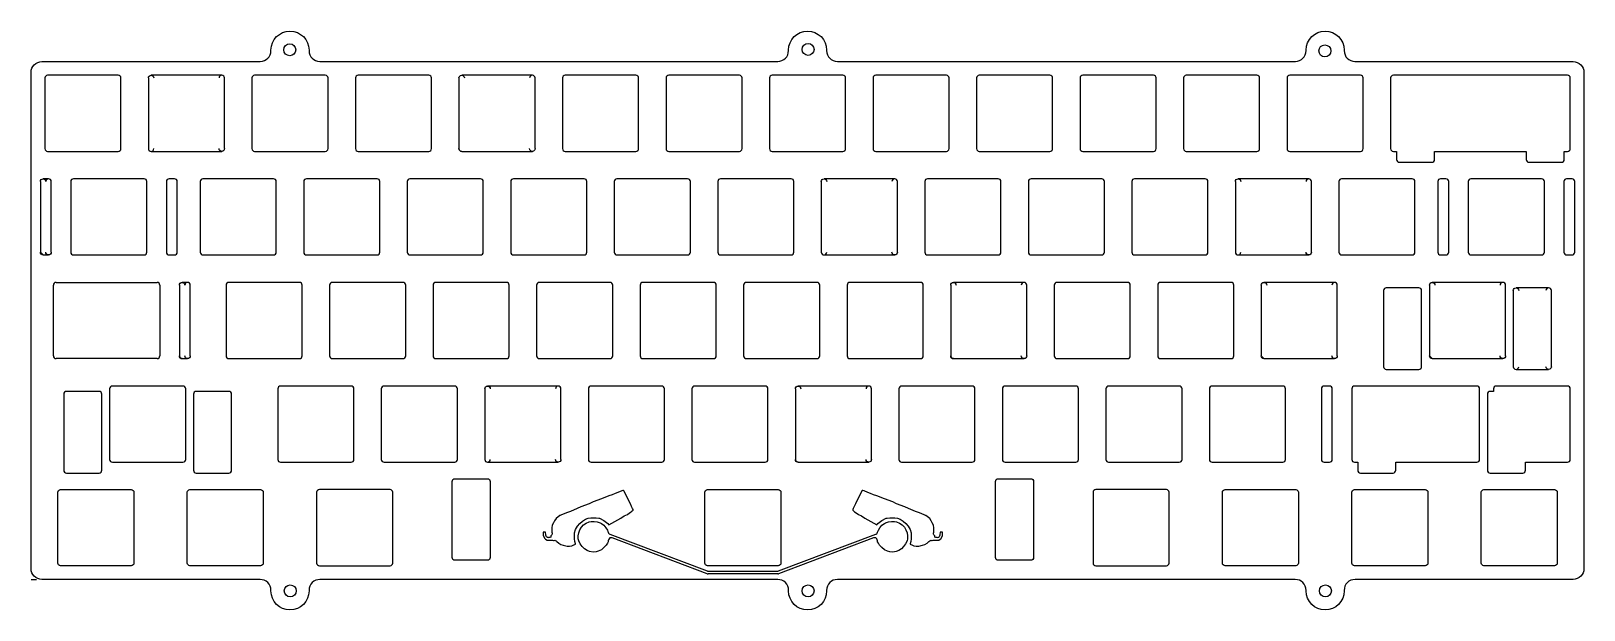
# Model space of a CAD drawing. Header units: millimetres. Extents: x 73 to 358, y -177 to -70.
import ezdxf

# ---------------------------------------------------------------- set-up
doc = ezdxf.new("R2010")
doc.units = ezdxf.units.MM
doc.layers.get('0').update_dxf_attribs({"linetype": 'CONTINUOUS'})

msp = doc.modelspace()

# ---------------------------------------------------------------- linework, layer by layer
for p, q in [((94.1, -79.08), (94.1, -92.08)), ((107.6, -78.58), (94.6, -78.58)), ((108.1, -92.08), (108.1, -79.08)), ((151.25, -79.08), (151.25, -92.08)), ((164.75, -78.58), (151.75, -78.58)), ((165.25, -92.08), (165.25, -79.08)), ((94.6, -92.58), (107.6, -92.58)), ((151.75, -92.58), (164.75, -92.58)), ((74.21, -98.13), (74.21, -111.13)), ((75.71, -97.63), (74.71, -97.63)), ((76.21, -111.13), (76.21, -98.13)), ((217.93, -98.13), (217.93, -111.13)), ((231.43, -97.63), (218.43, -97.63)), ((231.93, -111.13), (231.93, -98.13)), ((294.13, -98.13), (294.13, -111.13)), ((307.63, -97.63), (294.63, -97.63)), ((308.13, -111.13), (308.13, -98.13)), ((74.21, -111.13), (74.71, -111.63)), ((74.71, -111.63), (75.71, -111.63)), ((218.43, -111.63), (231.43, -111.63)), ((294.63, -111.63), (307.63, -111.63)), ((77.1, -116.68), (78.1, -116.68)), ((78.11, -116.68), (82.68, -116.68)), ((82.7, -116.68), (95.7, -116.68)), ((101.3, -116.68), (100.3, -116.68)), ((255.24, -116.68), (242.24, -116.68)), ((312.39, -116.68), (299.39, -116.68)), ((343.35, -116.68), (330.35, -116.68)), ((76.6, -130.18), (76.6, -117.18)), ((96.2, -117.18), (96.2, -130.18)), ((99.8, -117.18), (99.8, -130.18)), ((101.8, -130.18), (101.8, -117.18)), ((241.74, -117.18), (241.74, -130.18)), ((255.74, -130.18), (255.74, -117.18)), ((298.89, -117.18), (298.89, -130.18)), ((312.89, -130.18), (312.89, -117.18)), ((329.85, -117.18), (329.85, -130.18)), ((343.85, -130.18), (343.85, -117.18)), ((345.28, -118.18), (345.28, -132.18)), ((351.78, -117.68), (345.78, -117.68)), ((352.28, -132.18), (352.28, -118.18)), ((95.7, -130.68), (77.1, -130.68)), ((100.3, -130.68), (101.3, -130.68)), ((242.24, -130.68), (255.24, -130.68)), ((298.89, -130.18), (299.39, -130.68)), ((299.39, -130.68), (312.39, -130.68)), ((329.85, -130.18), (330.35, -130.68)), ((330.35, -130.68), (343.35, -130.68)), ((345.78, -132.68), (351.78, -132.68)), ((156.01, -136.23), (156.01, -149.23)), ((169.51, -135.73), (156.51, -135.73)), ((170.01, -149.23), (170.01, -136.23)), ((213.16, -136.23), (213.16, -149.23)), ((226.66, -135.73), (213.66, -135.73)), ((227.16, -149.23), (227.16, -136.23)), ((156.51, -149.73), (169.51, -149.73)), ((213.66, -149.73), (226.66, -149.73)), ((173.21, -163.3), (173.28, -162.74)), ((173.28, -162.74), (173.49, -162.19)), ((173.49, -162.19), (173.77, -161.7)), ((173.77, -161.7), (174.18, -161.28)), ((174.18, -161.28), (174.67, -160.94)), ((174.67, -160.94), (175.22, -160.73)), ((175.22, -160.73), (175.57, -160.66)), ((175.57, -160.66), (176.13, -160.66)), ((176.13, -160.66), (176.68, -160.73)), ((176.68, -160.73), (177.24, -160.87)), ((177.24, -160.87), (177.45, -161.01)), ((177.45, -161.01), (177.93, -161.35)), ((177.93, -161.35), (178.28, -161.84)), ((178.28, -161.84), (178.56, -162.26)), ((178.56, -162.26), (178.63, -162.46)), ((178.63, -162.46), (178.7, -162.6)), ((178.7, -162.6), (178.77, -162.81)), ((228.22, -162.81), (228.29, -162.6)), ((228.29, -162.6), (228.36, -162.46)), ((228.36, -162.46), (228.43, -162.26)), ((228.43, -162.26), (228.71, -161.84)), ((228.71, -161.84), (229.06, -161.35)), ((229.06, -161.35), (229.54, -161.01)), ((229.54, -161.01), (229.75, -160.87)), ((229.75, -160.87), (230.31, -160.73)), ((230.31, -160.73), (230.86, -160.66)), ((230.86, -160.66), (231.42, -160.66)), ((231.42, -160.66), (231.77, -160.73)), ((231.77, -160.73), (232.32, -160.94)), ((232.32, -160.94), (232.81, -161.28)), ((232.81, -161.28), (233.22, -161.7)), ((233.22, -161.7), (233.5, -162.19)), ((233.5, -162.19), (233.71, -162.74)), ((233.71, -162.74), (233.78, -163.3)), ((173.21, -163.85), (173.21, -163.3)), ((173.28, -164.2), (173.21, -163.85)), ((173.56, -164.76), (173.28, -164.2)), ((173.9, -165.24), (173.56, -164.76)), ((174.32, -165.66), (173.9, -165.24)), ((174.81, -166.01), (174.32, -165.66)), ((177.93, -165.45), (177.45, -165.87)), ((178.35, -165.03), (177.93, -165.45)), ((178.56, -164.62), (178.35, -165.03)), ((178.7, -164.41), (178.56, -164.62)), ((178.77, -163.99), (178.7, -164.2)), ((178.7, -164.2), (178.7, -164.41)), ((179, -162.99), (196.91, -169.75)), ((196.91, -170.25), (179.43, -163.65)), ((210.08, -169.75), (227.99, -162.99)), ((227.56, -163.65), (210.08, -170.25)), ((228.29, -164.2), (228.22, -163.99)), ((228.29, -164.41), (228.29, -164.2)), ((228.43, -164.62), (228.29, -164.41)), ((228.64, -165.03), (228.43, -164.62)), ((229.06, -165.45), (228.64, -165.03)), ((229.54, -165.87), (229.06, -165.45)), ((232.67, -165.66), (232.18, -166.01)), ((233.08, -165.24), (232.67, -165.66)), ((233.43, -164.76), (233.08, -165.24)), ((233.71, -164.2), (233.43, -164.76)), ((233.78, -163.85), (233.71, -164.2)), ((233.78, -163.3), (233.78, -163.85)), ((175.29, -166.14), (174.81, -166.01)), ((175.92, -166.28), (175.29, -166.14)), ((176.47, -166.21), (175.92, -166.28)), ((176.89, -166.08), (176.47, -166.21)), ((177.45, -165.87), (176.89, -166.08)), ((230.1, -166.08), (229.54, -165.87)), ((230.52, -166.21), (230.1, -166.08)), ((231.07, -166.28), (230.52, -166.21)), ((231.7, -166.14), (231.07, -166.28)), ((232.18, -166.01), (231.7, -166.14)), ((72.5, -171.31), (73.53, -171.31)), ((197.09, -169.78), (209.9, -169.78)), ((209.9, -170.28), (197.09, -170.28))]:
    msp.add_line(p, q)
for points in [[(72.5, -169.31), (72.5, -78.06, -0.414214), (74.5, -76.06), (114.67, -76.06, 0.410949), (116.65, -74.06), (116.65, -73.96, -1), (123.65, -73.96), (123.65, -74.06, 0.410949), (125.63, -76.06), (209.92, -76.06, 0.410949), (211.9, -74.06), (211.9, -73.96, -1), (218.9, -73.96), (218.9, -74.06, 0.410949), (220.88, -76.06), (305.17, -76.06, 0.410949), (307.15, -74.06), (307.15, -73.96, -1), (314.15, -73.96), (314.15, -74.06, 0.410949), (316.13, -76.06), (356.28, -76.06, -0.414214), (358.28, -78.06), (358.28, -169.31, -0.414214), (356.28, -171.31), (316.15, -171.31, 0.414214), (314.15, -173.31), (314.15, -173.41, -1), (307.15, -173.41), (307.15, -173.31, 0.414214), (305.15, -171.31), (220.9, -171.31, 0.414214), (218.9, -173.31), (218.9, -173.41, -1), (211.9, -173.41), (211.9, -173.31, 0.414214), (209.9, -171.31), (125.65, -171.31, 0.414214), (123.65, -173.31), (123.65, -173.41, -1), (116.65, -173.41), (116.65, -173.31, 0.414214), (114.65, -171.31), (74.5, -171.31, -0.414214)], [(75.55, -78.58, 0.414214), (75.05, -79.08), (75.05, -92.08, 0.414214), (75.55, -92.58), (88.55, -92.58, 0.414214), (89.05, -92.08), (89.05, -79.08, 0.414214), (88.55, -78.58)], [(127.15, -79.08, 0.414214), (126.65, -78.58), (113.65, -78.58, 0.414214), (113.15, -79.08), (113.15, -92.08, 0.414214), (113.65, -92.58), (126.65, -92.58, 0.414214), (127.15, -92.08)], [(146.2, -92.08), (146.2, -79.08, 0.414214), (145.7, -78.58), (132.7, -78.58, 0.414214), (132.2, -79.08), (132.2, -92.08, 0.414214), (132.7, -92.58), (145.7, -92.58, 0.414214)], [(170.8, -92.58), (183.8, -92.58, 0.414214), (184.3, -92.08), (184.3, -79.08, 0.414214), (183.8, -78.58), (170.8, -78.58, 0.414214), (170.3, -79.08), (170.3, -92.08, 0.414214)], [(189.85, -92.58), (202.85, -92.58, 0.414214), (203.35, -92.08), (203.35, -79.08, 0.414214), (202.85, -78.58), (189.85, -78.58, 0.414214), (189.35, -79.08), (189.35, -92.08, 0.414214)], [(208.4, -79.08), (208.4, -92.08, 0.414214), (208.9, -92.58), (221.9, -92.58, 0.414214), (222.4, -92.08), (222.4, -79.08, 0.414214), (221.9, -78.58), (208.9, -78.58, 0.414214)], [(241.45, -92.08), (241.45, -79.08, 0.414214), (240.95, -78.58), (227.95, -78.58, 0.414214), (227.45, -79.08), (227.45, -92.08, 0.414214), (227.95, -92.58), (240.95, -92.58, 0.414214)], [(246.5, -92.08, 0.414214), (247, -92.58), (260, -92.58, 0.414214), (260.5, -92.08), (260.5, -79.08, 0.414214), (260, -78.58), (247, -78.58, 0.414214), (246.5, -79.08)], [(266.05, -92.58), (279.05, -92.58, 0.414214), (279.55, -92.08), (279.55, -79.08, 0.414214), (279.05, -78.58), (266.05, -78.58, 0.414214), (265.55, -79.08), (265.55, -92.08, 0.414214)], [(284.6, -92.08, 0.414214), (285.1, -92.58), (298.1, -92.58, 0.414214), (298.6, -92.08), (298.6, -79.08, 0.414214), (298.1, -78.58), (285.1, -78.58, 0.414214), (284.6, -79.08)], [(303.65, -79.08), (303.65, -92.08, 0.414214), (304.15, -92.58), (317.15, -92.58, 0.414214), (317.65, -92.08), (317.65, -79.08, 0.414214), (317.15, -78.58), (304.15, -78.58, 0.414214)], [(330.79, -94.08), (330.79, -92.58), (347.66, -92.58), (347.66, -94.08, 0.414214), (348.16, -94.58), (354.16, -94.58, 0.414214), (354.66, -94.08), (354.66, -92.58), (355.25, -92.58, 0.414214), (355.75, -92.08), (355.75, -79.08, 0.414214), (355.25, -78.58), (323.2, -78.58, 0.414214), (322.7, -79.08), (322.7, -92.08, 0.414214), (323.2, -92.58), (323.79, -92.58), (323.79, -94.08, 0.414214), (324.29, -94.58), (330.29, -94.58, 0.414214)], [(80.31, -97.63, 0.414214), (79.81, -98.13), (79.81, -111.13, 0.414214), (80.31, -111.63), (93.31, -111.63, 0.414214), (93.81, -111.13), (93.81, -98.13, 0.414214), (93.31, -97.63)], [(98.91, -97.63), (97.91, -97.63, 0.414214), (97.41, -98.13), (97.41, -111.13, 0.414214), (97.91, -111.63), (98.91, -111.63, 0.414214), (99.41, -111.13), (99.41, -98.13, 0.414214)], [(104.13, -111.63), (117.13, -111.63, 0.414214), (117.63, -111.13), (117.63, -98.13, 0.414214), (117.13, -97.63), (104.13, -97.63, 0.414214), (103.63, -98.13), (103.63, -111.13, 0.414214)], [(136.18, -97.63), (123.18, -97.63, 0.414214), (122.68, -98.13), (122.68, -111.13, 0.414214), (123.18, -111.63), (136.18, -111.63, 0.414214), (136.68, -111.13), (136.68, -98.13, 0.414214)], [(142.23, -97.63, 0.414214), (141.73, -98.13), (141.73, -111.13, 0.414214), (142.23, -111.63), (155.23, -111.63, 0.414214), (155.73, -111.13), (155.73, -98.13, 0.414214), (155.23, -97.63)], [(161.28, -111.63), (174.28, -111.63, 0.414214), (174.78, -111.13), (174.78, -98.13, 0.414214), (174.28, -97.63), (161.28, -97.63, 0.414214), (160.78, -98.13), (160.78, -111.13, 0.414214)], [(193.33, -97.63), (180.33, -97.63, 0.414214), (179.83, -98.13), (179.83, -111.13, 0.414214), (180.33, -111.63), (193.33, -111.63, 0.414214), (193.83, -111.13), (193.83, -98.13, 0.414214)], [(199.38, -97.63, 0.414214), (198.88, -98.13), (198.88, -111.13, 0.414214), (199.38, -111.63), (212.38, -111.63, 0.414214), (212.88, -111.13), (212.88, -98.13, 0.414214), (212.38, -97.63)], [(250.98, -111.13), (250.98, -98.13, 0.414214), (250.48, -97.63), (237.48, -97.63, 0.414214), (236.98, -98.13), (236.98, -111.13, 0.414214), (237.48, -111.63), (250.48, -111.63, 0.414214)], [(270.03, -98.13, 0.414214), (269.53, -97.63), (256.53, -97.63, 0.414214), (256.03, -98.13), (256.03, -111.13, 0.414214), (256.53, -111.63), (269.53, -111.63, 0.414214), (270.03, -111.13)], [(275.08, -98.13), (275.08, -111.13, 0.414214), (275.58, -111.63), (288.58, -111.63, 0.414214), (289.08, -111.13), (289.08, -98.13, 0.414214), (288.58, -97.63), (275.58, -97.63, 0.414214)], [(326.68, -97.63), (313.68, -97.63, 0.414214), (313.18, -98.13), (313.18, -111.13, 0.414214), (313.68, -111.63), (326.68, -111.63, 0.414214), (327.18, -111.13), (327.18, -98.13, 0.414214)], [(333.39, -98.13, 0.414214), (332.89, -97.63), (331.89, -97.63, 0.414214), (331.39, -98.13), (331.39, -111.13, 0.414214), (331.89, -111.63), (332.89, -111.63, 0.414214), (333.39, -111.13)], [(350.49, -97.63), (337.49, -97.63, 0.414214), (336.99, -98.13), (336.99, -111.13, 0.414214), (337.49, -111.63), (350.49, -111.63, 0.414214), (350.99, -111.13), (350.99, -98.13, 0.414214)], [(354.59, -98.13), (354.59, -111.13, 0.414214), (355.09, -111.63), (356.09, -111.63, 0.414214), (356.59, -111.13), (356.59, -98.13, 0.414214), (356.09, -97.63), (355.09, -97.63, 0.414214)], [(122.39, -117.18, 0.414214), (121.89, -116.68), (108.89, -116.68, 0.414214), (108.39, -117.18), (108.39, -130.18, 0.414214), (108.89, -130.68), (121.89, -130.68, 0.414214), (122.39, -130.18)], [(127.94, -116.68, 0.414214), (127.44, -117.18), (127.44, -130.18, 0.414214), (127.94, -130.68), (140.94, -130.68, 0.414214), (141.44, -130.18), (141.44, -117.18, 0.414214), (140.94, -116.68)], [(146.49, -130.18, 0.414214), (146.99, -130.68), (159.99, -130.68, 0.414214), (160.49, -130.18), (160.49, -117.18, 0.414214), (159.99, -116.68), (146.99, -116.68, 0.414214), (146.49, -117.18)], [(165.54, -130.18, 0.414214), (166.04, -130.68), (179.04, -130.68, 0.414214), (179.54, -130.18), (179.54, -117.18, 0.414214), (179.04, -116.68), (166.04, -116.68, 0.414214), (165.54, -117.18)], [(184.59, -117.18), (184.59, -130.18, 0.414214), (185.09, -130.68), (198.09, -130.68, 0.414214), (198.59, -130.18), (198.59, -117.18, 0.414214), (198.09, -116.68), (185.09, -116.68, 0.414214)], [(203.64, -130.18, 0.414214), (204.14, -130.68), (217.14, -130.68, 0.414214), (217.64, -130.18), (217.64, -117.18, 0.414214), (217.14, -116.68), (204.14, -116.68, 0.414214), (203.64, -117.18)], [(236.19, -130.68, 0.414214), (236.69, -130.18), (236.69, -117.18, 0.414214), (236.19, -116.68), (223.19, -116.68, 0.414214), (222.69, -117.18), (222.69, -130.18, 0.414214), (223.19, -130.68)], [(274.79, -117.18, 0.414214), (274.29, -116.68), (261.29, -116.68, 0.414214), (260.79, -117.18), (260.79, -130.18, 0.414214), (261.29, -130.68), (274.29, -130.68, 0.414214), (274.79, -130.18)], [(293.34, -130.68, 0.414214), (293.84, -130.18), (293.84, -117.18, 0.414214), (293.34, -116.68), (280.34, -116.68, 0.414214), (279.84, -117.18), (279.84, -130.18, 0.414214), (280.34, -130.68)], [(321.91, -117.68, 0.414214), (321.41, -118.18), (321.41, -132.18, 0.414214), (321.91, -132.68), (327.91, -132.68, 0.414214), (328.41, -132.18), (328.41, -118.18, 0.414214), (327.91, -117.68)], [(78.52, -137.23), (78.52, -151.23, 0.414214), (79.02, -151.73), (85.02, -151.73, 0.414214), (85.52, -151.23), (85.52, -137.23, 0.414214), (85.02, -136.73), (79.02, -136.73, 0.414214)], [(100.46, -149.73, 0.414214), (100.96, -149.23), (100.96, -136.23, 0.414214), (100.46, -135.73), (87.46, -135.73, 0.414214), (86.96, -136.23), (86.96, -149.23, 0.414214), (87.46, -149.73)], [(102.4, -151.23, 0.414214), (102.9, -151.73), (108.9, -151.73, 0.414214), (109.4, -151.23), (109.4, -137.23, 0.414214), (108.9, -136.73), (102.9, -136.73, 0.414214), (102.4, -137.23)], [(117.91, -149.23, 0.414214), (118.41, -149.73), (131.41, -149.73, 0.414214), (131.91, -149.23), (131.91, -136.23, 0.414214), (131.41, -135.73), (118.41, -135.73, 0.414214), (117.91, -136.23)], [(150.96, -136.23, 0.414214), (150.46, -135.73), (137.46, -135.73, 0.414214), (136.96, -136.23), (136.96, -149.23, 0.414214), (137.46, -149.73), (150.46, -149.73, 0.414214), (150.96, -149.23)], [(175.06, -149.23, 0.414214), (175.56, -149.73), (188.56, -149.73, 0.414214), (189.06, -149.23), (189.06, -136.23, 0.414214), (188.56, -135.73), (175.56, -135.73, 0.414214), (175.06, -136.23)], [(208.11, -149.23), (208.11, -136.23, 0.414214), (207.61, -135.73), (194.61, -135.73, 0.414214), (194.11, -136.23), (194.11, -149.23, 0.414214), (194.61, -149.73), (207.61, -149.73, 0.414214)], [(232.21, -136.23), (232.21, -149.23, 0.414214), (232.71, -149.73), (245.71, -149.73, 0.414214), (246.21, -149.23), (246.21, -136.23, 0.414214), (245.71, -135.73), (232.71, -135.73, 0.414214)], [(251.76, -135.73, 0.414214), (251.26, -136.23), (251.26, -149.23, 0.414214), (251.76, -149.73), (264.76, -149.73, 0.414214), (265.26, -149.23), (265.26, -136.23, 0.414214), (264.76, -135.73)], [(283.81, -135.73), (270.81, -135.73, 0.414214), (270.31, -136.23), (270.31, -149.23, 0.414214), (270.81, -149.73), (283.81, -149.73, 0.414214), (284.31, -149.23), (284.31, -136.23, 0.414214)], [(302.86, -149.73, 0.414214), (303.36, -149.23), (303.36, -136.23, 0.414214), (302.86, -135.73), (289.86, -135.73, 0.414214), (289.36, -136.23), (289.36, -149.23, 0.414214), (289.86, -149.73)], [(309.96, -149.23, 0.414214), (310.46, -149.73), (311.46, -149.73, 0.414214), (311.96, -149.23), (311.96, -136.23, 0.414214), (311.46, -135.73), (310.46, -135.73, 0.414214), (309.96, -136.23)], [(315.56, -136.23), (315.56, -149.23, 0.414214), (316.06, -149.73), (316.65, -149.73), (316.65, -151.23, 0.414214), (317.15, -151.73), (323.15, -151.73, 0.414214), (323.65, -151.23), (323.65, -149.73), (338.58, -149.73, 0.414214), (339.08, -149.23), (339.08, -136.23, 0.414214), (338.58, -135.73), (316.06, -135.73, 0.414214)], [(340.52, -137.23), (340.52, -151.23, 0.414214), (341.02, -151.73), (347.02, -151.73, 0.414214), (347.52, -151.23), (347.52, -149.73), (355.25, -149.73, 0.414214), (355.75, -149.23), (355.75, -136.23, 0.414214), (355.25, -135.73), (342.13, -135.73, 0.414214), (341.63, -136.23), (341.63, -136.73), (341.02, -136.73, 0.414214)], [(156.49, -152.78, -0.414214), (156.99, -153.28), (156.99, -167.28, -0.414214), (156.49, -167.78), (150.49, -167.78, -0.414214), (149.99, -167.28), (149.99, -153.28, -0.414214), (150.49, -152.78)], [(249.99, -167.28), (249.99, -153.28, -0.414214), (250.49, -152.78), (256.49, -152.78, -0.414214), (256.99, -153.28), (256.99, -167.28, -0.414214), (256.49, -167.78), (250.49, -167.78, -0.414214)], [(77.43, -155.28, -0.414214), (77.93, -154.78), (90.93, -154.78, -0.414214), (91.43, -155.28), (91.43, -168.28, -0.414214), (90.93, -168.78), (77.93, -168.78, -0.414214), (77.43, -168.28)], [(101.24, -168.28), (101.24, -155.28, -0.414214), (101.74, -154.78), (114.74, -154.78, -0.414214), (115.24, -155.28), (115.24, -168.28, -0.414214), (114.74, -168.78), (101.74, -168.78, -0.414214)], [(125.06, -168.28, 0.414214), (125.56, -168.78), (138.56, -168.78, 0.414214), (139.06, -168.28), (139.06, -155.28, 0.414214), (138.56, -154.78), (125.56, -154.78, 0.414214), (125.06, -155.28)], [(196.99, -154.78), (209.99, -154.78, -0.414214), (210.49, -155.28), (210.49, -168.28, -0.414214), (209.99, -168.78), (196.99, -168.78, -0.414214), (196.49, -168.28), (196.49, -155.28, -0.414214)], [(281.93, -168.28), (281.93, -155.28, 0.414214), (281.43, -154.78), (268.43, -154.78, 0.414214), (267.93, -155.28), (267.93, -168.28, 0.414214), (268.43, -168.78), (281.43, -168.78, 0.414214)], [(291.74, -168.28), (291.74, -155.28, -0.414214), (292.24, -154.78), (305.24, -154.78, -0.414214), (305.74, -155.28), (305.74, -168.28, -0.414214), (305.24, -168.78), (292.24, -168.78, -0.414214)], [(329.56, -168.28, -0.414214), (329.06, -168.78), (316.06, -168.78, -0.414214), (315.56, -168.28), (315.56, -155.28, -0.414214), (316.06, -154.78), (329.06, -154.78, -0.414214), (329.56, -155.28)], [(353.37, -168.28, -0.414214), (352.87, -168.78), (339.87, -168.78, -0.414214), (339.37, -168.28), (339.37, -155.28, -0.414214), (339.87, -154.78), (352.87, -154.78, -0.414214), (353.37, -155.28)]]:
    msp.add_lwpolyline(points, format="xyb", close=True)
for points in [[(169.81, -159.55), (169.11, -160.1), (168.84, -160.52), (168.63, -160.87), (168.42, -161.35), (168.35, -161.84), (168.35, -162.6), (168.42, -162.81), (168.42, -162.95), (168.35, -163.09), (168.14, -163.3), (168.14, -163.51), (168, -163.58), (167.72, -163.58), (167.72, -163.64), (167.52, -163.58), (167.38, -163.44), (167.24, -163.16), (167.24, -162.95), (167.17, -162.74), (167.17, -162.6), (166.75, -162.6), (166.75, -163.23), (167.03, -163.78), (167.17, -163.92), (167.45, -164.06), (168.49, -164.06), (168.63, -164.13), (168.77, -164.13), (168.9, -164.06), (168.97, -164.13), (169.11, -164.2), (169.25, -164.34), (169.6, -164.62), (170.02, -164.89), (170.43, -165.03), (171.13, -165.17), (171.61, -165.17), (172.03, -165.1), (172.38, -164.96), (172.59, -164.89), (172.72, -164.83), (172.72, -164.76), (172.59, -164.34), (172.52, -163.85), (172.52, -162.74), (172.72, -162.12), (173.07, -161.49), (173.49, -161.01), (173.97, -160.59), (174.53, -160.24), (175.02, -160.03), (175.5, -159.96), (176.47, -159.96), (176.96, -160.03), (177.1, -160.03), (177.93, -160.45), (178.63, -161.01), (178.84, -161.28), (181.06, -160.03), (181.68, -159.62), (182.24, -159.34), (182.65, -159.06), (182.93, -158.85), (183.14, -158.71), (183.28, -158.58), (183.28, -158.44), (183.21, -158.23), (183, -157.88), (182.79, -157.39), (181.61, -155.03), (181.54, -154.96), (181.4, -154.96), (181.2, -155.03), (180.5, -155.31), (180.02, -155.52), (179.46, -155.73), (178.84, -155.94), (177.45, -156.49), (175.92, -157.05), (175.22, -157.39), (173.7, -157.95), (173, -158.23), (171.75, -158.78), (171.2, -158.99), (170.71, -159.2), (170.02, -159.48), (169.88, -159.55)], [(238.64, -163.09), (238.57, -162.95), (238.57, -162.81), (238.64, -162.6), (238.64, -161.84), (238.57, -161.35), (238.36, -160.87), (238.15, -160.52), (237.88, -160.1), (237.18, -159.55), (237.11, -159.55), (236.97, -159.48), (236.28, -159.2), (235.79, -158.99), (235.24, -158.78), (233.99, -158.23), (233.29, -157.95), (231.77, -157.39), (231.07, -157.05), (229.54, -156.49), (228.15, -155.94), (227.53, -155.73), (226.97, -155.52), (226.49, -155.31), (225.79, -155.03), (225.58, -154.96), (225.45, -154.96), (225.38, -155.03), (224.2, -157.39), (223.99, -157.88), (223.78, -158.23), (223.71, -158.44), (223.71, -158.58), (223.85, -158.71), (224.06, -158.85), (224.33, -159.06), (224.75, -159.34), (225.31, -159.62), (225.93, -160.03), (228.15, -161.28), (228.36, -161.01), (229.06, -160.45), (229.89, -160.03), (230.03, -160.03), (230.52, -159.96), (231.49, -159.96), (231.97, -160.03), (232.46, -160.24), (233.02, -160.59), (233.5, -161.01), (233.92, -161.49), (234.27, -162.12), (234.47, -162.74), (234.47, -163.85), (234.4, -164.34), (234.27, -164.76), (234.27, -164.83), (234.4, -164.89), (234.61, -164.96), (234.96, -165.1), (235.38, -165.17), (235.86, -165.17), (236.56, -165.03), (236.97, -164.89), (237.39, -164.62), (237.74, -164.34), (237.88, -164.2), (238.02, -164.13), (238.08, -164.06), (238.22, -164.13), (238.36, -164.13), (238.5, -164.06), (239.54, -164.06), (239.82, -163.92), (239.96, -163.78), (240.24, -163.23), (240.24, -162.6), (239.82, -162.6), (239.82, -162.74), (239.75, -162.95), (239.75, -163.16), (239.61, -163.44), (239.47, -163.58), (239.27, -163.64), (239.27, -163.58), (238.99, -163.58), (238.85, -163.51), (238.85, -163.3)]]:
    msp.add_lwpolyline(points, close=True)
for centre in [(120.1, -73.9), (215.5, -73.82), (310.6, -74.1), (120.2, -173.4), (215.5, -173.4), (310.7, -173.4)]:
    msp.add_circle(centre, 1.1)
at = {"extrusion": (0, 0, -1)}
for centre, start, end in [((-94.6, -79.08), 0, 180), ((-151.75, -79.08), 0, 180), ((-107.6, -92.08), 180, 360), ((-151.75, -92.08), -90, 0), ((-164.75, -92.08), 180, 360), ((-74.71, -98.13), 0, 180), ((-218.43, -98.13), 0, 180), ((-294.63, -98.13), 0, 180), ((-74.71, -111.13), -90, 0), ((-75.71, -111.13), 180, 360), ((-231.43, -111.13), 180, 360), ((-307.63, -111.13), 180, 360), ((-100.3, -117.18), 0, 180), ((-242.24, -117.18), 0, 180), ((-299.39, -117.18), 0, 180), ((-330.35, -117.18), 0, 180), ((-345.78, -118.18), 0, 180), ((-100.3, -130.18), -90, 0), ((-101.3, -130.18), 180, 360), ((-242.24, -130.18), -90, 0), ((-255.24, -130.18), 180, 360), ((-299.39, -130.18), -90, 0), ((-312.39, -130.18), 180, 360), ((-330.35, -130.18), -90, 0), ((-343.35, -130.18), 180, 360), ((-351.78, -132.18), 180, 360), ((-156.51, -136.23), 0, 180), ((-213.66, -136.23), 0, 180), ((-169.51, -149.23), 180, 360), ((-213.66, -149.23), -90, 0), ((-226.66, -149.23), 180, 360)]:
    msp.add_arc(centre, 0.5, start, end, dxfattribs=at)
for centre, start, end in [((107.6, -79.08), 0, 180), ((164.75, -79.08), 0, 180), ((94.6, -92.08), 180, 360), ((151.75, -92.08), 180, 270), ((75.71, -98.13), 0, 180), ((231.43, -98.13), 0, 180), ((307.63, -98.13), 0, 180), ((218.43, -111.13), 180, 360), ((294.63, -111.13), 180, 360), ((77.1, -117.18), 90, 180), ((78.1, -117.18), 88.7214, 90), ((82.7, -117.18), 90, 91.2786), ((95.7, -117.18), 0, 90), ((101.3, -117.18), 0, 180), ((255.24, -117.18), 0, 180), ((312.39, -117.18), 0, 180), ((343.35, -117.18), 0, 180), ((351.78, -118.18), 0, 180), ((77.1, -130.18), 180, 270), ((95.7, -130.18), -90, 0), ((100.3, -130.18), 180, 270), ((242.24, -130.18), 180, 270), ((345.78, -132.18), 180, 360), ((169.51, -136.23), 0, 180), ((226.66, -136.23), 0, 180), ((156.51, -149.23), 180, 360), ((213.66, -149.23), 180, 270), ((179.17, -162.52), 215.5297, 249.3194), ((227.82, -162.52), 290.6806, 324.4703), ((179.25, -164.12), 69.3194, 165.3166), ((227.74, -164.12), 14.6834, 110.6806), ((197.09, -169.28), 249.3194, 270), ((197.09, -169.78), 249.3194, 270), ((209.9, -169.28), 270, 290.6806), ((209.9, -169.78), 270, 290.6806)]:
    msp.add_arc(centre, 0.5, start, end)

doc.saveas('drawing.dxf')
